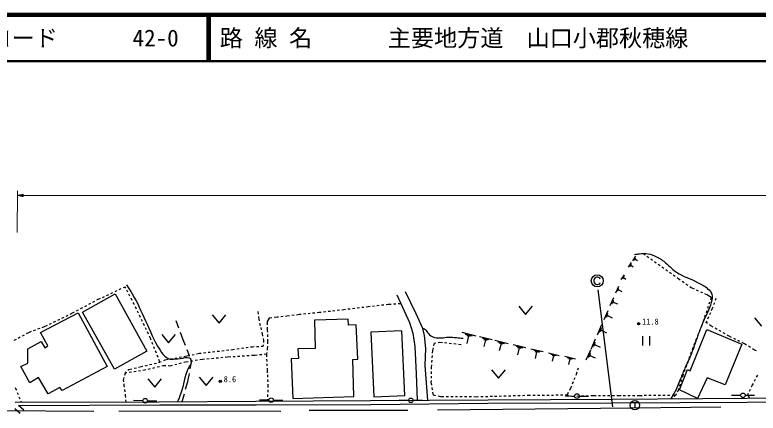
# Model space of a CAD drawing. Units: millimetres, scale not verified. Extents: x 40000 to 680000, y 20000 to 380000.
# Drawn here: x 136063 to 296826, y 293913 to 380000 of the extents above; entities that cross this region are included whole.
import ezdxf
from ezdxf.enums import TextEntityAlignment as Align

# ---------------------------------------------------------------- set-up
doc = ezdxf.new("R2010")
doc.units = ezdxf.units.MM
doc.header["$LTSCALE"] = 1000
for name, color, linetype, lineweight in [('M-BGD', 7, 'Continuous', 25), ('M-BGD-EXST', 7, 'Continuous', 25), ('M-STR-HTXT', 7, 'Continuous', 13), ('M-STR-STRC', 7, 'Continuous', 25), ('M-STR-STRD', 7, 'Continuous', 25), ('M-TTL', 2, 'Continuous', 140), ('M-TTL-LINE', 7, 'Continuous', 50)]:
    doc.layers.add(name, color=color, linetype=linetype, lineweight=lineweight)
doc.layers.add('M-TTL-TXT', color=7, linetype='Continuous')
doc.styles.add('ＭＳ ゴシック', font='')
doc.styles.get('ＭＳ ゴシック').set_extended_font_data('MS Gothic')

msp = doc.modelspace()

# ---------------------------------------------------------------- linework, layer by layer
at = {"layer": 'M-BGD'}
for p, q in [((271999, 328406), (272361, 328148)), ((268798, 325445), (269452, 326470)), ((269689, 326828), (270344, 327854)), ((269990, 326997), (270317, 327510)), ((270153, 327254), (270700, 326905)), ((272768, 327858), (273175, 327567)), ((273582, 327277), (273989, 326986)), ((274396, 326696), (274803, 326405)), ((269098, 325614), (269426, 326127)), ((269262, 325870), (269809, 325521)), ((275210, 326115), (275617, 325824)), ((276024, 325534), (276431, 325244)), ((276838, 324953), (277245, 324663)), ((261707, 323226), (261512, 323096)), ((261902, 323291), (261707, 323226)), ((262162, 323291), (261902, 323291)), ((262357, 323226), (262162, 323291)), ((262552, 323096), (262357, 323226)), ((267235, 322807), (267889, 323832)), ((267535, 322976), (267862, 323488)), ((267698, 323232), (268245, 322883)), ((277652, 324372), (278059, 324082)), ((278466, 323791), (278873, 323501)), ((279280, 323211), (279642, 322952)), ((261382, 322901), (261317, 322641)), ((261317, 322641), (261317, 322381)), ((261317, 322381), (261382, 322121)), ((261512, 323096), (261382, 322901)), ((261382, 322121), (261512, 321926)), ((261512, 321926), (261707, 321796)), ((261707, 321796), (261902, 321731)), ((261902, 321731), (262162, 321731)), ((262162, 321731), (262357, 321796)), ((262357, 321796), (262552, 321926)), ((262682, 322901), (262552, 323096)), ((262552, 321926), (262682, 322121)), ((279642, 322952), (279978, 322716)), ((280387, 322428), (280796, 322141)), ((281205, 321853), (281614, 321566)), ((158106, 320339), (157652, 320128)), ((159013, 320759), (158559, 320549)), ((159914, 321176), (159467, 320969)), ((160033, 320950), (159914, 321176)), ((160498, 320064), (160265, 320507)), ((266069, 319922), (266717, 321389)), ((266329, 320245), (266653, 320979)), ((266508, 320386), (266670, 320752)), ((266589, 320569), (267371, 320223)), ((282023, 321278), (282359, 321042)), ((282359, 321042), (282967, 320771)), ((283424, 320567), (283880, 320363)), ((284337, 320160), (284793, 319956)), ((154030, 318450), (153751, 318302)), ((154477, 318657), (154030, 318450)), ((155384, 319077), (154930, 318867)), ((156291, 319498), (155837, 319287)), ((157198, 319918), (156745, 319708)), ((160963, 319179), (160730, 319622)), ((161428, 318294), (161195, 318736)), ((264853, 317169), (265610, 318883)), ((265157, 317547), (265535, 318404)), ((285250, 319752), (285858, 319481)), ((285858, 319481), (286683, 318979)), ((286683, 318979), (286490, 318394)), ((287604, 318300), (287768, 318741)), ((151542, 317132), (151100, 316897)), ((152425, 317600), (151983, 317366)), ((153309, 318068), (152867, 317834)), ((161779, 317624), (161660, 317851)), ((161930, 317313), (161779, 317624)), ((162366, 316413), (162148, 316863)), ((211576, 316780), (211080, 316719)), ((212458, 316889), (212072, 316841)), ((212891, 316939), (212458, 316889)), ((213884, 317054), (213387, 316996)), ((214877, 317169), (214381, 317111)), ((215871, 317284), (215374, 317226)), ((216800, 317391), (216367, 317341)), ((217447, 317427), (216800, 317391)), ((218446, 317481), (217947, 317454)), ((219593, 317543), (218945, 317508)), ((245032, 317024), (246532, 315224)), ((246532, 315224), (248032, 317024)), ((265366, 317711), (265555, 318139)), ((265460, 317925), (266375, 317521)), ((286020, 316969), (285863, 316494)), ((286333, 317919), (286177, 317444)), ((286916, 316454), (287080, 316895)), ((287255, 317363), (287429, 317832)), ((148612, 315579), (147972, 315268)), ((148891, 315727), (148612, 315579)), ((149774, 316195), (149332, 315961)), ((150658, 316663), (150216, 316429)), ((162802, 315513), (162584, 315963)), ((178728, 315159), (180228, 313359)), ((180228, 313359), (181728, 315159)), ((188599, 315848), (188673, 315289)), ((197569, 315203), (196984, 315124)), ((197980, 315244), (197569, 315203)), ((198975, 315343), (198478, 315293)), ((199970, 315443), (199473, 315393)), ((200965, 315542), (200468, 315493)), ((201874, 315633), (201463, 315592)), ((202312, 315683), (201874, 315633)), ((203305, 315796), (202808, 315740)), ((204299, 315910), (203802, 315853)), ((205292, 316023), (204795, 315966)), ((206286, 316136), (205789, 316080)), ((207220, 316243), (206783, 316193)), ((207606, 316291), (207220, 316243)), ((208599, 316413), (208102, 316352)), ((209591, 316535), (209095, 316474)), ((210584, 316658), (210087, 316597)), ((263510, 314128), (264388, 316117)), ((263862, 314567), (264301, 315561)), ((264105, 314757), (264324, 315254)), ((285707, 316020), (285550, 315545)), ((286356, 315219), (286562, 315675)), ((286769, 316130), (286916, 316454)), ((144825, 313735), (144376, 313516)), ((145724, 314173), (145275, 313954)), ((146623, 314611), (146174, 314392)), ((147522, 315049), (147073, 314830)), ((163238, 314613), (163020, 315063)), ((163673, 313713), (163455, 314163)), ((171527, 312286), (170946, 313866)), ((188740, 314793), (188814, 314234)), ((188814, 314234), (188899, 313857)), ((191039, 314413), (190644, 313732)), ((190644, 313732), (190651, 313004)), ((191670, 314503), (191039, 314413)), ((192797, 314664), (192165, 314574)), ((193108, 314691), (192797, 314664)), ((194104, 314775), (193606, 314733)), ((194914, 314844), (194602, 314817)), ((195498, 314923), (194914, 314844)), ((196489, 315057), (195993, 314990)), ((264214, 315005), (265275, 314537)), ((284887, 313535), (284783, 313271)), ((285080, 314120), (284887, 313535)), ((285394, 315070), (285237, 314595)), ((285588, 313530), (285735, 313854)), ((285906, 313300), (285588, 313530)), ((285942, 314309), (286149, 314764)), ((296052, 314513), (297552, 312713)), ((141459, 312211), (140989, 312041)), ((142387, 312548), (141929, 312382)), ((143027, 312859), (142387, 312548)), ((143926, 313297), (143477, 313078)), ((164109, 312813), (163891, 313263)), ((164545, 311913), (164327, 312363)), ((189008, 313369), (189118, 312881)), ((189228, 312393), (189337, 311906)), ((190655, 312504), (190662, 311776)), ((262047, 310817), (263046, 313078)), ((262448, 311316), (262947, 312446)), ((262723, 311532), (262973, 312097)), ((284599, 312806), (284415, 312341)), ((286629, 312776), (286311, 313006)), ((287071, 312522), (286629, 312776)), ((287938, 312024), (287505, 312273)), ((137189, 310317), (136749, 310078)), ((138068, 310793), (137629, 310555)), ((139122, 311364), (138508, 311031)), ((139579, 311529), (139122, 311364)), ((140519, 311870), (140049, 311700)), ((164981, 311013), (164763, 311463)), ((165349, 310251), (165199, 310563)), ((167821, 310925), (169321, 309125)), ((169321, 309125), (170821, 310925)), ((172453, 309767), (171872, 311347)), ((189447, 311418), (189532, 311041)), ((189532, 311041), (189638, 310567)), ((190662, 311776), (190674, 311378)), ((190690, 310878), (190706, 310378)), ((232739, 311381), (235798, 310654)), ((233455, 310996), (234985, 310632)), ((234172, 310610), (233784, 308978)), ((233789, 310701), (234554, 310519)), ((236580, 310468), (239333, 309814)), ((262848, 311814), (264054, 311282)), ((271830, 310523), (271830, 308523)), ((273330, 310523), (273330, 308523)), ((283863, 310946), (283679, 310481)), ((284231, 311876), (284047, 311411)), ((288806, 311526), (288372, 311775)), ((289673, 311028), (289239, 311277)), ((290549, 310525), (290106, 310779)), ((291092, 310262), (290549, 310525)), ((136310, 309840), (135870, 309602)), ((165574, 309675), (165349, 310251)), ((165936, 308743), (165755, 309209)), ((172959, 308506), (172453, 309767)), ((189755, 308711), (189711, 308314)), ((189748, 310079), (189855, 309605)), ((189855, 309605), (189810, 309208)), ((190734, 309480), (190708, 308887)), ((190721, 309878), (190734, 309480)), ((226718, 308494), (226855, 309040)), ((226855, 309040), (227140, 309103)), ((227628, 309211), (227913, 309274)), ((227913, 309274), (228524, 309206)), ((229021, 309151), (229518, 309096)), ((230015, 309041), (230512, 308986)), ((231009, 308931), (231506, 308876)), ((232003, 308821), (232613, 308753)), ((237224, 310121), (238601, 309794)), ((237869, 309774), (237520, 308305)), ((237525, 309856), (238213, 309692)), ((239845, 309692), (242775, 308995)), ((240531, 309322), (241996, 308974)), ((241217, 308953), (240845, 307390)), ((240851, 309040), (241583, 308866)), ((243810, 308749), (246615, 308082)), ((260693, 307751), (261659, 309939)), ((261081, 308234), (261564, 309327)), ((261347, 308443), (261589, 308990)), ((261468, 308716), (262635, 308201)), ((283128, 309086), (282944, 308621)), ((283495, 310016), (283312, 309551)), ((291992, 309827), (291542, 310044)), ((292892, 309391), (292442, 309609)), ((293885, 308910), (293342, 309173)), ((294336, 308628), (293885, 308910)), ((166299, 307811), (166118, 308277)), ((166662, 306879), (166481, 307345)), ((173836, 306316), (173331, 307577)), ((179327, 307155), (178830, 307098)), ((180320, 307269), (179824, 307212)), ((181314, 307383), (180817, 307326)), ((182307, 307496), (181811, 307439)), ((183181, 307596), (182804, 307553)), ((183584, 307654), (183181, 307596)), ((184573, 307795), (184078, 307724)), ((185563, 307937), (185068, 307866)), ((186553, 308078), (186058, 308007)), ((187451, 308206), (187048, 308149)), ((187832, 308224), (187451, 308206)), ((188831, 308272), (188331, 308248)), ((189711, 308314), (189330, 308296)), ((190662, 307794), (190613, 307502)), ((190687, 308387), (190662, 307794)), ((226417, 306870), (226460, 307462)), ((226460, 307462), (226597, 308009)), ((244467, 308395), (245869, 308062)), ((245124, 308042), (244768, 306546)), ((244773, 308125), (245474, 307958)), ((247660, 307834), (250320, 307201)), ((248283, 307498), (249613, 307182)), ((248906, 307163), (248569, 305744)), ((248573, 307242), (249238, 307084)), ((259663, 305419), (260629, 307607)), ((282353, 307060), (282182, 306590)), ((282655, 307892), (282524, 307530)), ((282760, 308156), (282655, 307892)), ((295182, 308096), (294759, 308362)), ((296056, 307547), (295606, 307830)), ((296467, 307362), (296056, 307547)), ((167025, 305948), (166843, 306413)), ((167430, 304905), (167206, 305482)), ((169150, 305488), (168471, 305372)), ((170135, 305658), (169643, 305573)), ((171121, 305827), (170628, 305742)), ((172107, 305996), (171614, 305911)), ((173279, 306197), (172599, 306080)), ((173891, 306328), (173279, 306197)), ((174869, 306536), (174380, 306432)), ((175969, 306771), (175358, 306641)), ((176346, 306814), (175969, 306771)), ((176047, 305485), (176642, 305578)), ((176642, 305578), (177097, 305620)), ((177340, 306928), (176843, 306871)), ((177595, 305665), (178093, 305711)), ((178333, 307042), (177837, 306985)), ((178591, 305756), (179089, 305802)), ((179587, 305848), (180084, 305893)), ((180582, 305939), (181080, 305984)), ((181578, 306030), (182033, 306071)), ((182033, 306071), (182748, 306119)), ((183247, 306152), (183746, 306186)), ((184245, 306219), (184744, 306252)), ((185242, 306285), (185741, 306319)), ((186240, 306352), (186739, 306385)), ((187238, 306418), (187953, 306466)), ((187953, 306466), (188471, 306518)), ((188969, 306567), (189467, 306616)), ((189964, 306666), (190482, 306717)), ((190531, 307009), (190482, 306717)), ((190482, 306717), (190506, 306101)), ((190525, 305601), (190545, 305101)), ((226344, 305872), (226380, 306371)), ((251470, 306928), (253776, 306379)), ((252010, 306637), (253163, 306363)), ((252550, 306346), (252258, 305116)), ((252262, 306415), (252838, 306278)), ((255012, 306224), (257318, 305676)), ((255552, 305934), (256705, 305659)), ((256092, 305643), (255800, 304413)), ((255804, 305711), (256380, 305574)), ((260050, 305902), (260534, 306996)), ((260317, 306111), (260559, 306658)), ((260438, 306384), (261605, 305869)), ((282011, 306120), (281840, 305651)), ((162824, 303844), (163466, 303990)), ((163466, 303990), (163743, 304054)), ((164230, 304167), (164717, 304279)), ((165204, 304392), (165692, 304504)), ((166179, 304617), (166666, 304729)), ((166845, 303902), (167331, 304019)), ((167153, 304841), (167430, 304905)), ((167722, 305036), (167430, 304905)), ((167817, 304137), (168139, 304215)), ((168139, 304215), (168696, 304196)), ((168471, 305372), (168179, 305241)), ((169196, 304179), (169753, 304161)), ((169753, 304161), (170159, 304267)), ((170642, 304393), (171126, 304519)), ((171610, 304646), (172094, 304772)), ((172577, 304898), (172983, 305004)), ((172983, 305004), (173577, 305097)), ((173991, 303479), (174320, 305214)), ((174071, 305175), (174565, 305252)), ((175059, 305330), (175553, 305407)), ((190564, 304602), (190583, 304102)), ((226191, 303784), (226234, 304376)), ((226271, 304875), (226307, 305374)), ((281327, 304241), (281156, 303771)), ((281669, 305181), (281498, 304711)), ((159825, 302088), (159968, 302627)), ((159968, 302627), (160165, 302820)), ((159968, 302627), (160299, 302676)), ((160523, 303169), (160721, 303363)), ((160721, 303363), (161362, 303509)), ((160794, 302749), (161289, 302822)), ((161783, 302895), (162278, 302969)), ((161850, 303621), (162337, 303732)), ((162772, 303042), (163267, 303115)), ((163762, 303188), (164094, 303237)), ((164094, 303237), (164415, 303315)), ((164901, 303432), (165387, 303550)), ((165873, 303667), (166359, 303785)), ((173476, 300761), (173805, 302496)), ((190602, 303602), (190626, 302986)), ((190626, 302986), (190645, 302655)), ((226168, 302438), (226177, 302937)), ((226185, 303437), (226191, 303784)), ((239148, 303247), (240648, 301447)), ((240648, 301447), (242148, 303247)), ((257453, 302105), (257558, 302358)), ((257558, 302358), (257693, 302809)), ((257836, 303288), (257971, 303739)), ((280643, 302361), (280512, 301999)), ((280985, 303301), (280814, 302831)), ((159555, 301066), (159697, 301605)), ((159602, 300713), (159555, 301066)), ((164807, 301309), (166307, 299509)), ((166307, 299509), (167807, 301309)), ((173001, 299067), (173476, 300761)), ((175929, 301668), (177429, 299868)), ((177429, 299868), (178929, 301668)), ((190673, 302156), (190702, 301657)), ((190730, 301158), (190758, 300658)), ((226137, 300591), (226143, 300938)), ((226151, 301438), (226160, 301938)), ((256688, 300257), (256879, 300719)), ((257071, 301181), (257262, 301643)), ((280233, 301126), (280081, 300650)), ((280512, 301999), (280385, 301602)), ((296024, 300793), (296259, 301234)), ((296495, 301675), (296730, 302117)), ((136125, 299442), (136287, 299111)), ((136287, 299111), (136389, 298851)), ((159716, 299864), (159669, 300218)), ((159764, 299531), (159716, 299864)), ((159904, 298540), (159834, 299036)), ((190787, 300159), (190805, 299829)), ((190805, 299829), (190790, 299428)), ((226243, 299923), (226137, 300591)), ((226401, 298936), (226322, 299430)), ((256064, 298886), (256392, 299541)), ((256392, 299541), (256497, 299795)), ((279625, 299221), (279498, 298824)), ((279929, 300173), (279777, 299697)), ((294951, 298675), (295170, 299125)), ((295388, 299575), (295527, 299860)), ((295527, 299860), (295789, 300352)), ((136571, 298385), (136753, 297919)), ((136935, 297454), (137116, 296988)), ((160021, 297712), (159974, 298045)), ((160056, 297279), (160021, 297712)), ((172257, 296410), (172732, 298104)), ((190733, 297929), (190714, 297430)), ((190771, 298928), (190752, 298429)), ((226586, 297774), (226479, 298442)), ((227138, 297669), (226586, 297774)), ((228182, 297469), (227629, 297575)), ((228834, 297463), (228182, 297469)), ((229834, 297454), (229334, 297459)), ((230834, 297445), (230334, 297450)), ((231834, 297436), (231334, 297440)), ((232834, 297427), (232334, 297431)), ((233834, 297417), (233334, 297422)), ((234834, 297408), (234334, 297413)), ((237339, 297436), (236839, 297422)), ((238339, 297464), (237839, 297450)), ((239338, 297492), (238839, 297478)), ((240338, 297520), (239838, 297506)), ((241338, 297548), (240838, 297534)), ((242337, 297576), (241837, 297562)), ((243337, 297604), (242837, 297590)), ((244336, 297632), (243837, 297618)), ((245336, 297660), (244836, 297646)), ((246336, 297688), (245836, 297674)), ((247189, 297712), (246835, 297702)), ((247601, 297715), (247189, 297712)), ((248601, 297724), (248101, 297720)), ((249601, 297732), (249101, 297728)), ((250601, 297741), (250101, 297737)), ((251601, 297750), (251101, 297745)), ((252601, 297758), (252101, 297754)), ((253601, 297767), (253101, 297763)), ((254601, 297776), (254101, 297771)), ((255513, 297783), (255101, 297780)), ((257139, 297587), (255140, 297535)), ((255513, 297783), (255841, 298439)), ((255782, 297712), (255513, 297783)), ((256536, 297514), (256266, 297585)), ((257114, 297529), (256536, 297514)), ((258113, 297554), (257614, 297541)), ((258139, 297602), (260139, 297611)), ((259113, 297579), (258613, 297566)), ((260113, 297604), (259613, 297591)), ((261191, 297631), (260613, 297616)), ((261766, 297633), (261191, 297631)), ((262766, 297636), (262266, 297634)), ((263766, 297639), (263266, 297638)), ((264766, 297642), (264266, 297641)), ((265766, 297645), (265266, 297644)), ((266842, 297649), (266266, 297647)), ((267168, 297651), (266842, 297649)), ((268168, 297657), (267668, 297654)), ((269168, 297664), (268668, 297661)), ((270168, 297670), (269668, 297667)), ((270995, 297676), (270668, 297674)), ((271709, 297682), (270995, 297676)), ((272709, 297691), (272209, 297687)), ((273709, 297700), (273209, 297696)), ((274709, 297709), (274209, 297705)), ((275709, 297718), (275209, 297714)), ((276709, 297727), (276209, 297723)), ((277709, 297737), (277209, 297732)), ((278924, 297748), (278209, 297741)), ((278924, 297748), (278635, 297535)), ((279093, 298065), (278924, 297748)), ((279498, 298824), (279329, 298506)), ((293036, 297759), (291036, 297750)), ((294036, 297764), (296036, 297774)), ((294594, 297940), (294733, 298226)), ((294952, 297150), (294594, 297940)), ((137298, 296522), (137400, 296262)), ((160129, 296348), (160095, 296781)), ((163746, 296600), (161746, 296619)), ((164746, 296597), (166746, 296606)), ((190996, 296718), (188996, 296709)), ((190695, 296930), (190680, 296529)), ((191996, 296720), (193996, 296717)), ((221206, 296676), (219206, 296679)), ((222206, 296688), (224205, 296740)), ((235986, 297398), (235334, 297404)), ((236340, 297408), (235986, 297398)), ((278233, 297238), (277945, 297025)), ((136068, 294904), (137194, 293913)), ((136864, 295618), (137990, 294627))]:
    msp.add_line(p, q, dxfattribs=at)
for points in [[(225384, 296696), (224810, 304197), (224917, 307856), (224630, 310691), (224289, 312234), (222872, 315409), (220549, 320136)], [(218701, 319472), (221446, 313534), (222146, 311202), (222540, 308332), (222827, 302376), (223097, 296683)], [(136137, 296257), (167237, 296375), (188191, 296519), (213019, 296626), (238421, 296770), (265402, 296913), (323598, 297380), (340102, 297487), (371496, 297703), (409671, 297990), (436473, 297810), (460942, 297703), (489286, 297093), (504786, 296770), (521183, 296626), (548307, 296016), (559878, 295693), (567063, 296456), (572795, 296940)], [(136920, 295569), (167385, 295698), (188231, 295707), (213023, 295797), (238372, 296030), (265335, 296102), (323584, 296424), (340142, 296640), (371572, 296873), (409676, 296927), (436351, 297034), (460946, 296873), (489237, 296541), (504755, 296209), (521147, 296057), (548258, 295451), (559896, 295239), (567076, 295864), (572782, 296343)]]:
    msp.add_lwpolyline(points, dxfattribs=at)
for points in [[(157734, 319683), (164641, 307323), (157595, 303386), (150688, 315746)], [(149733, 315557), (156003, 303995), (146325, 298784), (145804, 299465), (143239, 298084), (141140, 301636), (139283, 300497), (137328, 303977), (138871, 304748), (138898, 307825), (141786, 309386), (142521, 308022), (143185, 308453), (141589, 311359)], [(196187, 297048), (209391, 297496), (209157, 305515), (210270, 305587), (209893, 313014), (208207, 312960), (208153, 314198), (200869, 313983), (201013, 307847), (197299, 307794), (197389, 305731), (195828, 305623)], [(285723, 312014), (293329, 308839), (289723, 300012), (285795, 301573), (283741, 297060), (279794, 298945), (281516, 303358), (282090, 303071)], [(213068, 311382), (213678, 297443), (220407, 297737), (219797, 311676)]]:
    msp.add_lwpolyline(points, close=True, dxfattribs=at)
for centre, radius in [((262032, 322511), 1300), ((270964, 313218), 250), ((270964, 313218), 204), ((270964, 313218), 159), ((270964, 313218), 114), ((270964, 313218), 68.2), ((270964, 313218), 22.7), ((180478, 300768), 250), ((180478, 300768), 204), ((180478, 300768), 159), ((180478, 300768), 114), ((180478, 300768), 68.2), ((180478, 300768), 22.7), ((257639, 297600), 500), ((293536, 297761), 500), ((164246, 296595), 500), ((191496, 296720), 500), ((221706, 296675), 500)]:
    msp.add_circle(centre, radius, dxfattribs=at)
for points, knots in [([(270071, 328182), (270590, 328278), (270739, 328302), (271171, 328352), (271698, 328412), (272000, 328501), (272526, 328436), (273274, 328344), (273702, 328240), (274389, 327928), (275225, 327548), (275680, 327287), (276421, 326743), (277553, 325910), (277970, 325162), (279148, 324397), (280808, 323318), (281970, 323129), (283702, 322171), (284585, 321682), (285164, 321504), (285903, 320816), (286335, 320415), (286684, 320200), (286835, 319631), (287013, 318957), (286810, 318535), (286665, 317853), (286287, 316069), (285570, 315226), (284887, 313535), (284754, 313205), (284681, 313019), (284549, 312688), (284350, 312192), (284225, 311920), (284041, 311418), (283582, 310172), (283383, 309453), (282940, 308201), (282786, 307767), (282687, 307528), (282517, 307100), (281968, 305725), (281572, 304992), (280993, 303629), (280824, 303233), (280735, 303010), (280569, 302613), (280404, 302216), (280313, 301993), (280146, 301597), (279657, 300437), (279466, 299746), (278876, 298634), (278536, 297992), (278411, 297763), (277945, 297025)], [0, 0, 0, 0, 1, 1, 1, 2, 2, 2, 3, 3, 3, 4, 4, 4, 5, 5, 5, 6, 6, 6, 7, 7, 7, 8, 8, 8, 9, 9, 9, 10, 10, 10, 11, 11, 11, 12, 12, 12, 13, 13, 13, 14, 14, 14, 15, 15, 15, 16, 16, 16, 17, 17, 17, 18, 18, 18, 19, 19, 19, 19]), ([(160192, 321656), (160814, 320766), (160973, 320485), (161443, 319716), (162772, 317540), (163191, 316143), (164318, 313857), (165539, 311381), (165958, 309843), (167455, 307524), (167912, 306815), (168203, 306399), (168894, 305915), (169211, 305693), (169440, 305612), (169825, 305576), (170605, 305505), (171042, 305692), (171823, 305742), (172600, 305791), (173098, 306137), (173815, 305831), (174122, 305700), (174200, 305405), (174207, 305071), (174225, 304201), (173592, 303856), (173297, 303036), (172527, 300900), (172569, 299542), (171688, 297448), (171515, 297036), (171462, 296881), (171225, 296402)], [0, 0, 0, 0, 1, 1, 1, 2, 2, 2, 3, 3, 3, 4, 4, 4, 5, 5, 5, 6, 6, 6, 7, 7, 7, 8, 8, 8, 9, 9, 9, 10, 10, 10, 11, 11, 11, 11]), ([(224289, 312234), (224480, 312195), (224562, 312158), (224720, 312072), (225044, 311897), (225079, 311624), (225330, 311355), (225685, 310973), (225844, 310677), (226317, 310458), (227034, 310124), (227535, 310209), (228326, 310206), (228916, 310204), (229242, 310317), (229833, 310332), (230513, 310349), (230894, 310294), (231573, 310242), (232155, 310198), (232347, 310178), (233062, 310099)], [0, 0, 0, 0, 1, 1, 1, 2, 2, 2, 3, 3, 3, 4, 4, 4, 5, 5, 5, 6, 6, 6, 7, 7, 7, 7])]:
    msp.add_open_spline(points, degree=3, knots=knots, dxfattribs=at)
at = {"layer": 'M-BGD-EXST'}
for p, q in [((269611, 296217), (270711, 296217)), ((270161, 296217), (270161, 294967))]:
    msp.add_line(p, q, dxfattribs=at)
msp.add_circle((270161, 295617), 1000, dxfattribs=at)
at = {"layer": 'M-STR-HTXT'}
for p, q in [((136596, 332975), (136599, 341975)), ((136598, 340975), (137848, 341224)), ((136598, 340975), (137848, 340724)), ((136598, 340975), (137848, 340974)), ((137848, 341024), (136848, 341025)), ((137848, 340924), (136848, 340925)), ((137098, 341075), (137848, 341074)), ((137098, 340875), (137848, 340874)), ((137848, 341124), (137348, 341125)), ((137848, 340824), (137348, 340825)), ((137598, 341175), (137848, 341174)), ((137848, 340724), (137848, 341224)), ((137848, 340974), (571636, 340832)), ((137598, 340775), (137848, 340774))]:
    msp.add_line(p, q, dxfattribs=at)
at = {"layer": 'M-STR-STRC'}
msp.add_line((265368, 295297), (262229, 320555), dxfattribs=at)
at = {"layer": 'M-STR-STRD'}
for p, q in [((73350, 294711), (153168, 294370)), ((158568, 294424), (193568, 294370)), ((199721, 294550), (221051, 294568))]:
    msp.add_line(p, q, dxfattribs=at)
msp.add_lwpolyline([(227492, 294640), (262761, 294962), (288791, 295267)], dxfattribs=at)
at = {"layer": 'M-TTL'}
msp.add_line((680000, 380000), (40000, 380000), dxfattribs=at)
at = {"layer": 'M-TTL-LINE'}
for p, q in [((177750, 380000), (177750, 370000)), ((178250, 380000), (178250, 370000)), ((40000, 370000), (680000, 370000))]:
    msp.add_line(p, q, dxfattribs=at)

# ---------------------------------------------------------------- texts
at = {"layer": 'M-BGD', "style": 'ＭＳ ゴシック'}
for s, p in [('11.8', (271718, 312644)), ('8.6', (181231, 300194))]:
    msp.add_text(s, height=1320, dxfattribs=at).set_placement(p, align=Align.BOTTOM_LEFT)
at = {"layer": 'M-TTL-TXT', "style": 'ＭＳ ゴシック'}
for s, p in [('図面コード', (120380, 375000)), ('42-0', (161521, 375000)), ('路 線 名', (180380, 375000)), ('主要地方道\u3000山口小郡秋穂線', (216734, 375000))]:
    msp.add_text(s, height=3666, dxfattribs=at).set_placement(p, align=Align.MIDDLE_LEFT)

doc.saveas('drawing.dxf')
